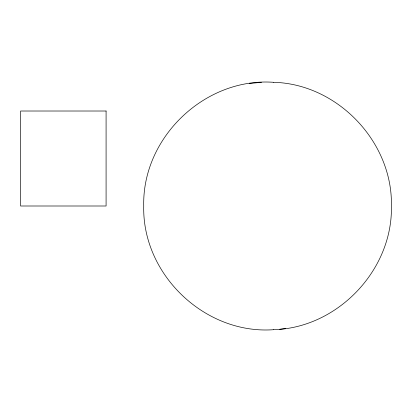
<?xml version="1.0" encoding="UTF-8"?>
<svg xmlns="http://www.w3.org/2000/svg" width="412" height="412" viewBox="0 0 412 412"><rect width="100%" height="100%" fill="white"/><g stroke="black" fill="none" stroke-linecap="round" stroke-linejoin="round"><path stroke-width="0.62" d="M273.625 82.302L273.614 82.302C205.083 77.322 142.114 137.32 143.726 206C142.114 274.686 205.094 334.683 273.625 329.698L273.625 329.698M273.635 329.698C337.598 328.045 392.888 269.963 391.4 206C392.888 142.037 337.598 83.955 273.635 82.302M249.394 83.497L261.512 82.302M279.702 329.25L285.732 328.503M106.085 111.013L20.6 111.013L20.6 206L106.085 206L106.085 111.013"/></g></svg>
